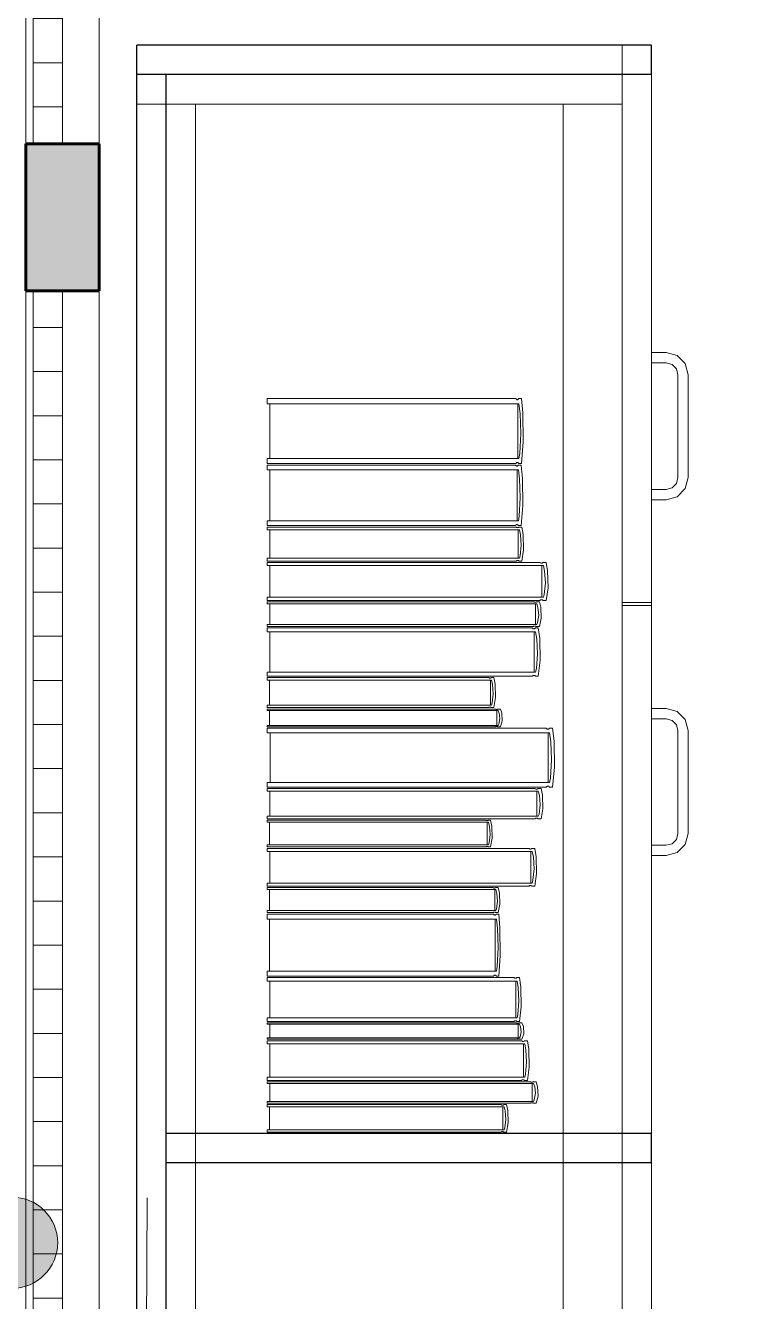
# Model space of a CAD drawing. Header units: inches. Extents: x -19 to 5698, y -728 to 92.
# Drawn here: x 212.12 to 212.614, y 8.938 to 9.805 of the extents above; entities that cross this region are included whole.
import ezdxf

# ---------------------------------------------------------------- set-up
doc = ezdxf.new("R2010")
doc.units = ezdxf.units.IN
doc.header["$MEASUREMENT"] = 0
doc.set_wipeout_variables(frame=1)
for name, pattern in [('HIDDEN', [0.375, 0.25, -0.125]), ('RAYITAS', [0.375, 0.25, -0.125]), ('Wipeout_Contour', [1, 0, -1])]:
    doc.linetypes.add(name, pattern=pattern)
doc.layers.get('0').update_dxf_attribs({"color": 61})
for name, color, linetype, lineweight in [('00 conduct tomacorr', 120, 'HIDDEN', 30), ('T-TECHO-E', 150, 'Continuous', 20), ('TOMACORRIENTE', 22, 'RAYITAS', 9)]:
    doc.layers.add(name, color=color, linetype=linetype, lineweight=lineweight)
for name, color, linetype in [('02 _ ARQ _ ZON _ Espacio.3D', 7, 'Continuous'), ('Acabado - Muros', 7, 'Continuous'), ('Interior - Mobiliario', 7, 'Continuous'), ('Notas - Etiquetas', 7, 'Continuous')]:
    doc.layers.add(name, color=color, linetype=linetype)
doc.dimstyles.new('Estilo_Generado__8', dxfattribs={"dimtxt": 0.18, "dimasz": 0.0912, "dimexe": 0.18, "dimexo": 0.0625, "dimgap": 0, "dimtad": 0, "dimtih": 1, "dimtoh": 1, "dimdec": 4, "dimzin": 0, "dimdsep": 46, "dimcen": 0.09, "dimadec": 0, "dimazin": 0, "dimtfac": 1, "dimtdec": 4, "dimtmove": 0, "dimatfit": 3, "dimldrblk": 'ARROWHEAD_5', "dimfxl": 1, "dimtolj": 1, "dimtzin": 0, "dimarcsym": 0})
pattern_1 = [(0, (185.000038, 1e-08), (0, 0.03), [])]

# ---------------------------------------------------------------- blocks, each defined once
blk = doc.blocks.new('ARROWHEAD_5')
at = {"linetype": 'Continuous', "lineweight": 0}
blk.add_hatch(color=0, dxfattribs=at).paths.add_polyline_path([(-1, 0.2679), (0, 0), (-1, -0.2679)])
at = {"color": 0, "linetype": 'Continuous', "lineweight": 0}
blk.add_line((0, 0), (-1, 0), dxfattribs=at)
blk = doc.blocks.new('a')
at = {"layer": 'TOMACORRIENTE', "ltscale": 0.05}
h = blk.add_hatch(color=4, dxfattribs=at)
edge = h.paths.add_edge_path()
edge.add_arc((0, 0.0752), 0.02106, 0, 360)
at = {"layer": 'TOMACORRIENTE', "color": 4}
for p, q in [((-0.14553, 0.09625), (-0.0515, 0.09625)), ((-0.09851, 0.09625), (-0.09851, -0.09657)), ((0, 0.09625), (0, -0.09625)), ((0.06232, -0.09625), (0.06232, 0.09625))]:
    blk.add_line(p, q, dxfattribs=at)
blk.add_circle((0, 0.0752), 0.02106, dxfattribs=at)
blk = doc.blocks.new('CABLE 3FACE')
at = {"layer": 'T-TECHO-E', "rotation": 59.94170052614085}
blk.add_blockref('a', (0, 0), dxfattribs=at)

msp = doc.modelspace()

# ---------------------------------------------------------------- linework, layer by layer
at = {"layer": '02 _ ARQ _ ZON _ Espacio.3D', "color": 254, "linetype": 'Continuous', "lineweight": 0, "flags": 128}
msp.add_lwpolyline([(212.17002, 7.7005), (212.22523, 7.7005), (212.22496, 6.2005), (216.84951, 6.19969), (216.84951, 7.6997), (217.07951, 7.69965), (217.07957, 7.69965), (217.07951, 7.35001), (219.22951, 7.35), (219.22952, 17.15), (215.57002, 17.15), (215.57002, 16.9), (215.57002, 16.5), (215.07002, 16.5), (215.07002, 16.9), (215.07002, 17.34961), (212.17002, 17.34961)], close=True, dxfattribs=at)
at = {"layer": 'Interior - Mobiliario', "color": 175, "linetype": 'Continuous', "lineweight": 13}
for p, q in [((212.21561, 9.77192), (212.52561, 9.77192)), ((212.21561, 8.31192), (212.21561, 9.77192)), ((212.52561, 9.77192), (212.52561, 8.31192)), ((212.23561, 9.75192), (212.48561, 9.75192)), ((212.48561, 9.75192), (212.52561, 9.75192)), ((212.55561, 9.58292), (212.54561, 9.58292)), ((212.54561, 9.58292), (212.54561, 9.57592)), ((212.56311, 9.58091), (212.55561, 9.58292)), ((212.5686, 9.57542), (212.56311, 9.58091)), ((212.54561, 9.57592), (212.55561, 9.57592)), ((212.55561, 9.57592), (212.55961, 9.57485)), ((212.55961, 9.57485), (212.56254, 9.57192)), ((212.56254, 9.57192), (212.56361, 9.56792)), ((212.57061, 9.56792), (212.5686, 9.57542)), ((212.56361, 9.56792), (212.56361, 9.49792)), ((212.57061, 9.49792), (212.57061, 9.56792)), ((212.28427, 9.54811), (212.28427, 9.55164)), ((212.28427, 9.55164), (212.45344, 9.55164)), ((212.4555, 9.54811), (212.28427, 9.54811)), ((212.286, 9.51099), (212.286, 9.54811)), ((212.45344, 9.55164), (212.45358, 9.55141)), ((212.45358, 9.55141), (212.4538, 9.55115)), ((212.4538, 9.55115), (212.45404, 9.55099)), ((212.45404, 9.55099), (212.45429, 9.55091)), ((212.45429, 9.55091), (212.45455, 9.55092)), ((212.45455, 9.55092), (212.4548, 9.55102)), ((212.45464, 9.54811), (212.45464, 9.51099)), ((212.4548, 9.55102), (212.45504, 9.5512)), ((212.45504, 9.5512), (212.45526, 9.55147)), ((212.45526, 9.55147), (212.45535, 9.55164)), ((212.45535, 9.55164), (212.45723, 9.55164)), ((212.4563, 9.54149), (212.4555, 9.54811)), ((212.45723, 9.55164), (212.45818, 9.54195)), ((212.45674, 9.52789), (212.4563, 9.54149)), ((212.45818, 9.54195), (212.45839, 9.52219)), ((212.45602, 9.51435), (212.45674, 9.52789)), ((212.45839, 9.52219), (212.45723, 9.50746)), ((212.28427, 9.50746), (212.28427, 9.51099)), ((212.28427, 9.51099), (212.4555, 9.51099)), ((212.4555, 9.51099), (212.45602, 9.51435)), ((212.45344, 9.50746), (212.28427, 9.50746)), ((212.28427, 9.50317), (212.28427, 9.50646)), ((212.28427, 9.50646), (212.4531, 9.50646)), ((212.45516, 9.50317), (212.28427, 9.50317)), ((212.28599, 9.46859), (212.28599, 9.50317)), ((212.4531, 9.50646), (212.45324, 9.50624)), ((212.45324, 9.50624), (212.45346, 9.506)), ((212.45353, 9.50763), (212.45344, 9.50746)), ((212.45346, 9.506), (212.4537, 9.50585)), ((212.45375, 9.5079), (212.45353, 9.50763)), ((212.4537, 9.50585), (212.45395, 9.50577)), ((212.45399, 9.50809), (212.45375, 9.5079)), ((212.45395, 9.50577), (212.45421, 9.50578)), ((212.45424, 9.50819), (212.45399, 9.50809)), ((212.45421, 9.50578), (212.45446, 9.50588)), ((212.45449, 9.5082), (212.45424, 9.50819)), ((212.4543, 9.50317), (212.4543, 9.46859)), ((212.45446, 9.50588), (212.4547, 9.50605)), ((212.45475, 9.50812), (212.45449, 9.5082)), ((212.4547, 9.50605), (212.45491, 9.5063)), ((212.45499, 9.50795), (212.45475, 9.50812)), ((212.45491, 9.5063), (212.45501, 9.50646)), ((212.45521, 9.5077), (212.45499, 9.50795)), ((212.45501, 9.50646), (212.45689, 9.50646)), ((212.45595, 9.497), (212.45516, 9.50317)), ((212.45535, 9.50746), (212.45521, 9.5077)), ((212.45723, 9.50746), (212.45535, 9.50746)), ((212.45689, 9.50646), (212.45783, 9.49743)), ((212.45639, 9.48433), (212.45595, 9.497)), ((212.45783, 9.49743), (212.45804, 9.47903)), ((212.56254, 9.49392), (212.55961, 9.49099)), ((212.56361, 9.49792), (212.56254, 9.49392)), ((212.5686, 9.49042), (212.57061, 9.49792)), ((212.45567, 9.47172), (212.45639, 9.48433)), ((212.55561, 9.48992), (212.54561, 9.48992)), ((212.54561, 9.48992), (212.54561, 9.48292)), ((212.55961, 9.49099), (212.55561, 9.48992)), ((212.55561, 9.48292), (212.56311, 9.48493)), ((212.56311, 9.48493), (212.5686, 9.49042)), ((212.45804, 9.47903), (212.45689, 9.4653)), ((212.54561, 9.48292), (212.55561, 9.48292)), ((212.28427, 9.4653), (212.28427, 9.46859)), ((212.28427, 9.46859), (212.45516, 9.46859)), ((212.45341, 9.46571), (212.45319, 9.46546)), ((212.45365, 9.46589), (212.45341, 9.46571)), ((212.4539, 9.46598), (212.45365, 9.46589)), ((212.45415, 9.46599), (212.4539, 9.46598)), ((212.4544, 9.46591), (212.45415, 9.46599)), ((212.45464, 9.46576), (212.4544, 9.46591)), ((212.45487, 9.46552), (212.45464, 9.46576)), ((212.45516, 9.46859), (212.45567, 9.47172)), ((212.4531, 9.4653), (212.28427, 9.4653)), ((212.28427, 9.46245), (212.28427, 9.4643)), ((212.28427, 9.4643), (212.45367, 9.4643)), ((212.45574, 9.46245), (212.28427, 9.46245)), ((212.286, 9.44306), (212.286, 9.46245)), ((212.45319, 9.46546), (212.4531, 9.4653)), ((212.45367, 9.4643), (212.45381, 9.46418)), ((212.45381, 9.46418), (212.45404, 9.46405)), ((212.45404, 9.46405), (212.45428, 9.46396)), ((212.45428, 9.46396), (212.45453, 9.46392)), ((212.45453, 9.46392), (212.45479, 9.46392)), ((212.45479, 9.46392), (212.45504, 9.46397)), ((212.45501, 9.4653), (212.45487, 9.46552)), ((212.45488, 9.46245), (212.45488, 9.44306)), ((212.45689, 9.4653), (212.45501, 9.4653)), ((212.45504, 9.46397), (212.45528, 9.46407)), ((212.45528, 9.46407), (212.45549, 9.46421)), ((212.45549, 9.46421), (212.45559, 9.4643)), ((212.45559, 9.4643), (212.45747, 9.4643)), ((212.45654, 9.459), (212.45574, 9.46245)), ((212.45698, 9.45189), (212.45654, 9.459)), ((212.45747, 9.4643), (212.45842, 9.45924)), ((212.45842, 9.45924), (212.45864, 9.44891)), ((212.45626, 9.44481), (212.45698, 9.45189)), ((212.45864, 9.44891), (212.45747, 9.44121)), ((212.28427, 9.44121), (212.28427, 9.44306)), ((212.28427, 9.44306), (212.45574, 9.44306)), ((212.45367, 9.44121), (212.28427, 9.44121)), ((212.28427, 9.43815), (212.28427, 9.44021)), ((212.28427, 9.44021), (212.4698, 9.44021)), ((212.45377, 9.4413), (212.45367, 9.44121)), ((212.45399, 9.44144), (212.45377, 9.4413)), ((212.45423, 9.44154), (212.45399, 9.44144)), ((212.45448, 9.44159), (212.45423, 9.44154)), ((212.45473, 9.4416), (212.45448, 9.44159)), ((212.45498, 9.44155), (212.45473, 9.4416)), ((212.45522, 9.44146), (212.45498, 9.44155)), ((212.45545, 9.44133), (212.45522, 9.44146)), ((212.45559, 9.44121), (212.45545, 9.44133)), ((212.45747, 9.44121), (212.45559, 9.44121)), ((212.45574, 9.44306), (212.45626, 9.44481)), ((212.4698, 9.44021), (212.46996, 9.44007)), ((212.46996, 9.44007), (212.4702, 9.43992)), ((212.4702, 9.43992), (212.47047, 9.43983)), ((212.47047, 9.43983), (212.47074, 9.43978)), ((212.47074, 9.43978), (212.47102, 9.43978)), ((212.47102, 9.43978), (212.4713, 9.43984)), ((212.4713, 9.43984), (212.47156, 9.43995)), ((212.47156, 9.43995), (212.4718, 9.44011)), ((212.4718, 9.44011), (212.4719, 9.44021)), ((212.4719, 9.44021), (212.47397, 9.44021)), ((212.47397, 9.44021), (212.475, 9.43456)), ((212.47207, 9.43815), (212.28427, 9.43815)), ((212.28616, 9.41653), (212.28616, 9.43815)), ((212.47112, 9.43815), (212.47112, 9.41653)), ((212.47294, 9.43429), (212.47207, 9.43815)), ((212.47342, 9.42637), (212.47294, 9.43429)), ((212.475, 9.43456), (212.47524, 9.42305)), ((212.47263, 9.41848), (212.47342, 9.42637)), ((212.47524, 9.42305), (212.47397, 9.41447)), ((212.28427, 9.41447), (212.28427, 9.41653)), ((212.28427, 9.41653), (212.47207, 9.41653)), ((212.4698, 9.41447), (212.28427, 9.41447)), ((212.46991, 9.41457), (212.4698, 9.41447)), ((212.47015, 9.41472), (212.46991, 9.41457)), ((212.47041, 9.41483), (212.47015, 9.41472)), ((212.47068, 9.41489), (212.47041, 9.41483)), ((212.47096, 9.4149), (212.47068, 9.41489)), ((212.47124, 9.41485), (212.47096, 9.4149)), ((212.4715, 9.41475), (212.47124, 9.41485)), ((212.47175, 9.41461), (212.4715, 9.41475)), ((212.4719, 9.41447), (212.47175, 9.41461)), ((212.47397, 9.41447), (212.4719, 9.41447)), ((212.47207, 9.41653), (212.47263, 9.41848)), ((212.28427, 9.41213), (212.28427, 9.41347)), ((212.28427, 9.41347), (212.46536, 9.41347)), ((212.46757, 9.41213), (212.28427, 9.41213)), ((212.28612, 9.39804), (212.28612, 9.41213)), ((212.46536, 9.41347), (212.46551, 9.41338)), ((212.46551, 9.41338), (212.46575, 9.41328)), ((212.46575, 9.41328), (212.46601, 9.41322)), ((212.46601, 9.41322), (212.46628, 9.41319)), ((212.46628, 9.41319), (212.46655, 9.41319)), ((212.46655, 9.41319), (212.46682, 9.41323)), ((212.46665, 9.41213), (212.46665, 9.39804)), ((212.46682, 9.41323), (212.46707, 9.4133)), ((212.46707, 9.4133), (212.46731, 9.4134)), ((212.46731, 9.4134), (212.46741, 9.41347)), ((212.46741, 9.41347), (212.46942, 9.41347)), ((212.46842, 9.40962), (212.46757, 9.41213)), ((212.46889, 9.40446), (212.46842, 9.40962)), ((212.46942, 9.41347), (212.47044, 9.40979)), ((212.47044, 9.40979), (212.47067, 9.40229)), ((212.54561, 9.41292), (212.52561, 9.41292)), ((212.54561, 9.41092), (212.52561, 9.41092)), ((212.28427, 9.3967), (212.28427, 9.39804)), ((212.28427, 9.39804), (212.46757, 9.39804)), ((212.46536, 9.3967), (212.28427, 9.3967)), ((212.46546, 9.39677), (212.46536, 9.3967)), ((212.4657, 9.39687), (212.46546, 9.39677)), ((212.46595, 9.39694), (212.4657, 9.39687)), ((212.46622, 9.39698), (212.46595, 9.39694)), ((212.46649, 9.39698), (212.46622, 9.39698)), ((212.46676, 9.39695), (212.46649, 9.39698)), ((212.46702, 9.39689), (212.46676, 9.39695)), ((212.46726, 9.39679), (212.46702, 9.39689)), ((212.46741, 9.3967), (212.46726, 9.39679)), ((212.46942, 9.3967), (212.46741, 9.3967)), ((212.46757, 9.39804), (212.46812, 9.39932)), ((212.46812, 9.39932), (212.46889, 9.40446)), ((212.47067, 9.40229), (212.46942, 9.3967)), ((212.28427, 9.39308), (212.28427, 9.3957)), ((212.28427, 9.3957), (212.46456, 9.3957)), ((212.46676, 9.39308), (212.28427, 9.39308)), ((212.28611, 9.36553), (212.28611, 9.39308)), ((212.46456, 9.3957), (212.46471, 9.39553)), ((212.46471, 9.39553), (212.46495, 9.39534)), ((212.46495, 9.39534), (212.46521, 9.39521)), ((212.46521, 9.39521), (212.46548, 9.39515)), ((212.46548, 9.39515), (212.46575, 9.39516)), ((212.46575, 9.39516), (212.46602, 9.39524)), ((212.46584, 9.39308), (212.46584, 9.36553)), ((212.46602, 9.39524), (212.46627, 9.39538)), ((212.46627, 9.39538), (212.4665, 9.39558)), ((212.4665, 9.39558), (212.4666, 9.3957)), ((212.4666, 9.3957), (212.46861, 9.3957)), ((212.46761, 9.38817), (212.46676, 9.39308)), ((212.46808, 9.37807), (212.46761, 9.38817)), ((212.46861, 9.3957), (212.46962, 9.38851)), ((212.46962, 9.38851), (212.46985, 9.37384)), ((212.46731, 9.36802), (212.46808, 9.37807)), ((212.46985, 9.37384), (212.46861, 9.3629)), ((212.28427, 9.3629), (212.28427, 9.36553)), ((212.28427, 9.36553), (212.46676, 9.36553)), ((212.46456, 9.3629), (212.28427, 9.3629)), ((212.28427, 9.36027), (212.28427, 9.3619)), ((212.28427, 9.3619), (212.435, 9.3619)), ((212.435, 9.3619), (212.43513, 9.36179)), ((212.43513, 9.36179), (212.43532, 9.36168)), ((212.43532, 9.36168), (212.43554, 9.3616)), ((212.43554, 9.3616), (212.43576, 9.36156)), ((212.43576, 9.36156), (212.43599, 9.36157)), ((212.43599, 9.36157), (212.43621, 9.36161)), ((212.43621, 9.36161), (212.43643, 9.3617)), ((212.43643, 9.3617), (212.43662, 9.36182)), ((212.43662, 9.36182), (212.43671, 9.3619)), ((212.43671, 9.3619), (212.43838, 9.3619)), ((212.43838, 9.3619), (212.43922, 9.35743)), ((212.46467, 9.36303), (212.46456, 9.3629)), ((212.4649, 9.36323), (212.46467, 9.36303)), ((212.46515, 9.36337), (212.4649, 9.36323)), ((212.46542, 9.36344), (212.46515, 9.36337)), ((212.46569, 9.36345), (212.46542, 9.36344)), ((212.46596, 9.36339), (212.46569, 9.36345)), ((212.46621, 9.36327), (212.46596, 9.36339)), ((212.46645, 9.36308), (212.46621, 9.36327)), ((212.4666, 9.3629), (212.46645, 9.36308)), ((212.46861, 9.3629), (212.4666, 9.3629)), ((212.46676, 9.36553), (212.46731, 9.36802)), ((212.43684, 9.36027), (212.28427, 9.36027)), ((212.28581, 9.34316), (212.28581, 9.36027)), ((212.43607, 9.36027), (212.43607, 9.34316)), ((212.43755, 9.35722), (212.43684, 9.36027)), ((212.43794, 9.35095), (212.43755, 9.35722)), ((212.43922, 9.35743), (212.43942, 9.34832)), ((212.43684, 9.34316), (212.4373, 9.3447)), ((212.4373, 9.3447), (212.43794, 9.35095)), ((212.43942, 9.34832), (212.43838, 9.34153)), ((212.28427, 9.34153), (212.28427, 9.34316)), ((212.28427, 9.34316), (212.43684, 9.34316)), ((212.435, 9.34153), (212.28427, 9.34153)), ((212.28427, 9.33956), (212.28427, 9.34053)), ((212.28427, 9.34053), (212.43941, 9.34053)), ((212.44131, 9.33956), (212.28427, 9.33956)), ((212.28585, 9.32945), (212.28585, 9.33956)), ((212.43508, 9.3416), (212.435, 9.34153)), ((212.43528, 9.34173), (212.43508, 9.3416)), ((212.43549, 9.34181), (212.43528, 9.34173)), ((212.43571, 9.34186), (212.43549, 9.34181)), ((212.43594, 9.34187), (212.43571, 9.34186)), ((212.43617, 9.34183), (212.43594, 9.34187)), ((212.43638, 9.34175), (212.43617, 9.34183)), ((212.43658, 9.34163), (212.43638, 9.34175)), ((212.43671, 9.34153), (212.43658, 9.34163)), ((212.43838, 9.34153), (212.43671, 9.34153)), ((212.43941, 9.34053), (212.43954, 9.34046)), ((212.43954, 9.34046), (212.43975, 9.34039)), ((212.43975, 9.34039), (212.43997, 9.34035)), ((212.43997, 9.34035), (212.4402, 9.34032)), ((212.4402, 9.34032), (212.44043, 9.34033)), ((212.44043, 9.34033), (212.44066, 9.34035)), ((212.44051, 9.33956), (212.44051, 9.32945)), ((212.44066, 9.34035), (212.44088, 9.34041)), ((212.44088, 9.34041), (212.44108, 9.34048)), ((212.44108, 9.34048), (212.44117, 9.34053)), ((212.44117, 9.34053), (212.44289, 9.34053)), ((212.44204, 9.33776), (212.44131, 9.33956)), ((212.44244, 9.33405), (212.44204, 9.33776)), ((212.44289, 9.34053), (212.44376, 9.33788)), ((212.44376, 9.33788), (212.44396, 9.3325)), ((212.54561, 9.34092), (212.55561, 9.34092)), ((212.54561, 9.33392), (212.54561, 9.34092)), ((212.55561, 9.34092), (212.56311, 9.33891)), ((212.56311, 9.33891), (212.5686, 9.33342)), ((212.28427, 9.32849), (212.28427, 9.32945)), ((212.28427, 9.32945), (212.44131, 9.32945)), ((212.43941, 9.32849), (212.28427, 9.32849)), ((212.28427, 9.32428), (212.28427, 9.32749)), ((212.28427, 9.32749), (212.47402, 9.32749)), ((212.4395, 9.32853), (212.43941, 9.32849)), ((212.4397, 9.32861), (212.4395, 9.32853)), ((212.43992, 9.32866), (212.4397, 9.32861)), ((212.44015, 9.32868), (212.43992, 9.32866)), ((212.44038, 9.32869), (212.44015, 9.32868)), ((212.44061, 9.32867), (212.44038, 9.32869)), ((212.44083, 9.32862), (212.44061, 9.32867)), ((212.44104, 9.32855), (212.44083, 9.32862)), ((212.44117, 9.32849), (212.44104, 9.32855)), ((212.44289, 9.32849), (212.44117, 9.32849)), ((212.44131, 9.32945), (212.44178, 9.33036)), ((212.44178, 9.33036), (212.44244, 9.33405)), ((212.44396, 9.3325), (212.44289, 9.32849)), ((212.47402, 9.32749), (212.47418, 9.32727)), ((212.47418, 9.32727), (212.47443, 9.32704)), ((212.47443, 9.32704), (212.4747, 9.32689)), ((212.4747, 9.32689), (212.47498, 9.32682)), ((212.47527, 9.32683), (212.47555, 9.32692)), ((212.47555, 9.32692), (212.47582, 9.32709)), ((212.47582, 9.32709), (212.47606, 9.32733)), ((212.47606, 9.32733), (212.47617, 9.32749)), ((212.47617, 9.32749), (212.47828, 9.32749)), ((212.47828, 9.32749), (212.47934, 9.3187)), ((212.55561, 9.33392), (212.54561, 9.33392)), ((212.55961, 9.33285), (212.55561, 9.33392)), ((212.56254, 9.32992), (212.55961, 9.33285)), ((212.56361, 9.32592), (212.56254, 9.32992)), ((212.5686, 9.33342), (212.57061, 9.32592)), ((212.47634, 9.32428), (212.28427, 9.32428)), ((212.28621, 9.29064), (212.28621, 9.32428)), ((212.47498, 9.32682), (212.47527, 9.32683)), ((212.47537, 9.32428), (212.47537, 9.29064)), ((212.47723, 9.31828), (212.47634, 9.32428)), ((212.47772, 9.30596), (212.47723, 9.31828)), ((212.47934, 9.3187), (212.47958, 9.30079)), ((212.56361, 9.25592), (212.56361, 9.32592)), ((212.57061, 9.32592), (212.57061, 9.25592)), ((212.47691, 9.29367), (212.47772, 9.30596)), ((212.47634, 9.29064), (212.47691, 9.29367)), ((212.47958, 9.30079), (212.47828, 9.28743)), ((212.28427, 9.28743), (212.28427, 9.29064)), ((212.28427, 9.29064), (212.47634, 9.29064)), ((212.47402, 9.28743), (212.28427, 9.28743)), ((212.28427, 9.2848), (212.28427, 9.28643)), ((212.28427, 9.28643), (212.46642, 9.28643)), ((212.46865, 9.2848), (212.28427, 9.2848)), ((212.28613, 9.26762), (212.28613, 9.2848)), ((212.46642, 9.28643), (212.46657, 9.28632)), ((212.46657, 9.28632), (212.46681, 9.28621)), ((212.46681, 9.28621), (212.46707, 9.28613)), ((212.46707, 9.28613), (212.46734, 9.28609)), ((212.46734, 9.28609), (212.46762, 9.2861)), ((212.46762, 9.2861), (212.46789, 9.28614)), ((212.46771, 9.2848), (212.46771, 9.26762)), ((212.46789, 9.28614), (212.46814, 9.28623)), ((212.46814, 9.28623), (212.46838, 9.28635)), ((212.46838, 9.28635), (212.46848, 9.28643)), ((212.46848, 9.28643), (212.47051, 9.28643)), ((212.4695, 9.28173), (212.46865, 9.2848)), ((212.47051, 9.28643), (212.47153, 9.28195)), ((212.47413, 9.28759), (212.47402, 9.28743)), ((212.47437, 9.28783), (212.47413, 9.28759)), ((212.47464, 9.288), (212.47437, 9.28783)), ((212.47492, 9.28809), (212.47464, 9.288)), ((212.47521, 9.2881), (212.47492, 9.28809)), ((212.47549, 9.28803), (212.47521, 9.2881)), ((212.47576, 9.28788), (212.47549, 9.28803)), ((212.47601, 9.28765), (212.47576, 9.28788)), ((212.47617, 9.28743), (212.47601, 9.28765)), ((212.47828, 9.28743), (212.47617, 9.28743)), ((212.4692, 9.26917), (212.46997, 9.27544)), ((212.46997, 9.27544), (212.4695, 9.28173)), ((212.47153, 9.28195), (212.47176, 9.2728)), ((212.28427, 9.26598), (212.28427, 9.26762)), ((212.28427, 9.26762), (212.46865, 9.26762)), ((212.46676, 9.26619), (212.46652, 9.26606)), ((212.46701, 9.26627), (212.46676, 9.26619)), ((212.46728, 9.26632), (212.46701, 9.26627)), ((212.46756, 9.26633), (212.46728, 9.26632)), ((212.46783, 9.26629), (212.46756, 9.26633)), ((212.46809, 9.26621), (212.46783, 9.26629)), ((212.46833, 9.26609), (212.46809, 9.26621)), ((212.46865, 9.26762), (212.4692, 9.26917)), ((212.47176, 9.2728), (212.47051, 9.26598)), ((212.46642, 9.26598), (212.28427, 9.26598)), ((212.28427, 9.26353), (212.28427, 9.26498)), ((212.28427, 9.26498), (212.43289, 9.26498)), ((212.4347, 9.26353), (212.28427, 9.26353)), ((212.28579, 9.24825), (212.28579, 9.26353)), ((212.43289, 9.26498), (212.43301, 9.26489)), ((212.43301, 9.26489), (212.43321, 9.26478)), ((212.43321, 9.26478), (212.43342, 9.26471)), ((212.43342, 9.26471), (212.43364, 9.26468)), ((212.43364, 9.26468), (212.43386, 9.26468)), ((212.43386, 9.26468), (212.43408, 9.26473)), ((212.43394, 9.26353), (212.43394, 9.24825)), ((212.43408, 9.26473), (212.43429, 9.2648)), ((212.43429, 9.2648), (212.43448, 9.26491)), ((212.43448, 9.26491), (212.43457, 9.26498)), ((212.43457, 9.26498), (212.43622, 9.26498)), ((212.4354, 9.2608), (212.4347, 9.26353)), ((212.43579, 9.2552), (212.4354, 9.2608)), ((212.43622, 9.26498), (212.43705, 9.26099)), ((212.43705, 9.26099), (212.43724, 9.25286)), ((212.46652, 9.26606), (212.46642, 9.26598)), ((212.46848, 9.26598), (212.46833, 9.26609)), ((212.47051, 9.26598), (212.46848, 9.26598)), ((212.4347, 9.24825), (212.43515, 9.24963)), ((212.43515, 9.24963), (212.43579, 9.2552)), ((212.43724, 9.25286), (212.43622, 9.24679)), ((212.55561, 9.24792), (212.55961, 9.24899)), ((212.55961, 9.24899), (212.56254, 9.25192)), ((212.56254, 9.25192), (212.56361, 9.25592)), ((212.57061, 9.25592), (212.5686, 9.24842)), ((212.28427, 9.24679), (212.28427, 9.24825)), ((212.28427, 9.24825), (212.4347, 9.24825)), ((212.43289, 9.24679), (212.28427, 9.24679)), ((212.28427, 9.24374), (212.28427, 9.24579)), ((212.28427, 9.24579), (212.46226, 9.24579)), ((212.46443, 9.24374), (212.28427, 9.24374)), ((212.28609, 9.22219), (212.28609, 9.24374)), ((212.43297, 9.24686), (212.43289, 9.24679)), ((212.43316, 9.24697), (212.43297, 9.24686)), ((212.43337, 9.24705), (212.43316, 9.24697)), ((212.43359, 9.24709), (212.43337, 9.24705)), ((212.43381, 9.24709), (212.43359, 9.24709)), ((212.43403, 9.24706), (212.43381, 9.24709)), ((212.43425, 9.24699), (212.43403, 9.24706)), ((212.43444, 9.24689), (212.43425, 9.24699)), ((212.43457, 9.24679), (212.43444, 9.24689)), ((212.43622, 9.24679), (212.43457, 9.24679)), ((212.46226, 9.24579), (212.46241, 9.24565)), ((212.46241, 9.24565), (212.46264, 9.24551)), ((212.46264, 9.24551), (212.4629, 9.24541)), ((212.4629, 9.24541), (212.46316, 9.24536)), ((212.46316, 9.24536), (212.46343, 9.24537)), ((212.46343, 9.24537), (212.46369, 9.24543)), ((212.46352, 9.24374), (212.46352, 9.22219)), ((212.46369, 9.24543), (212.46395, 9.24553)), ((212.46395, 9.24553), (212.46418, 9.24569)), ((212.46418, 9.24569), (212.46428, 9.24579)), ((212.46428, 9.24579), (212.46625, 9.24579)), ((212.46527, 9.2399), (212.46443, 9.24374)), ((212.46625, 9.24579), (212.46725, 9.24016)), ((212.46725, 9.24016), (212.46748, 9.22869)), ((212.54561, 9.24792), (212.55561, 9.24792)), ((212.54561, 9.24092), (212.54561, 9.24792)), ((212.55561, 9.24092), (212.54561, 9.24092)), ((212.56311, 9.24293), (212.55561, 9.24092)), ((212.5686, 9.24842), (212.56311, 9.24293)), ((212.46497, 9.22413), (212.46573, 9.232)), ((212.46573, 9.232), (212.46527, 9.2399)), ((212.46443, 9.22219), (212.46497, 9.22413)), ((212.46748, 9.22869), (212.46625, 9.22014)), ((212.28427, 9.22014), (212.28427, 9.22219)), ((212.28427, 9.22219), (212.46443, 9.22219)), ((212.46226, 9.22014), (212.28427, 9.22014)), ((212.28427, 9.21778), (212.28427, 9.21914)), ((212.28427, 9.21914), (212.43787, 9.21914)), ((212.43975, 9.21778), (212.28427, 9.21778)), ((212.28584, 9.20351), (212.28584, 9.21778)), ((212.43787, 9.21914), (212.438, 9.21905)), ((212.438, 9.21905), (212.43821, 9.21895)), ((212.43821, 9.21895), (212.43842, 9.21888)), ((212.43842, 9.21888), (212.43865, 9.21885)), ((212.43865, 9.21885), (212.43888, 9.21886)), ((212.43888, 9.21886), (212.43911, 9.2189)), ((212.43896, 9.21778), (212.43896, 9.20351)), ((212.43911, 9.2189), (212.43933, 9.21897)), ((212.43933, 9.21897), (212.43953, 9.21907)), ((212.43953, 9.21907), (212.43961, 9.21914)), ((212.43961, 9.21914), (212.44132, 9.21914)), ((212.44047, 9.21523), (212.43975, 9.21778)), ((212.44087, 9.21001), (212.44047, 9.21523)), ((212.44132, 9.21914), (212.44218, 9.21541)), ((212.44218, 9.21541), (212.44237, 9.20782)), ((212.46236, 9.22024), (212.46226, 9.22014)), ((212.46259, 9.22039), (212.46236, 9.22024)), ((212.46284, 9.2205), (212.46259, 9.22039)), ((212.4631, 9.22056), (212.46284, 9.2205)), ((212.46337, 9.22057), (212.4631, 9.22056)), ((212.46364, 9.22052), (212.46337, 9.22057)), ((212.46389, 9.22042), (212.46364, 9.22052)), ((212.46413, 9.22027), (212.46389, 9.22042)), ((212.46428, 9.22014), (212.46413, 9.22027)), ((212.46625, 9.22014), (212.46428, 9.22014)), ((212.44022, 9.2048), (212.44087, 9.21001)), ((212.44237, 9.20782), (212.44132, 9.20215)), ((212.28427, 9.20215), (212.28427, 9.20351)), ((212.28427, 9.20351), (212.43975, 9.20351)), ((212.43787, 9.20215), (212.28427, 9.20215)), ((212.28427, 9.19778), (212.28427, 9.20115)), ((212.28427, 9.20115), (212.43825, 9.20115)), ((212.44013, 9.19778), (212.28427, 9.19778)), ((212.28584, 9.16234), (212.28584, 9.19778)), ((212.43796, 9.20222), (212.43787, 9.20215)), ((212.43816, 9.20232), (212.43796, 9.20222)), ((212.43837, 9.2024), (212.43816, 9.20232)), ((212.43825, 9.20115), (212.43838, 9.20093)), ((212.4386, 9.20243), (212.43837, 9.2024)), ((212.43838, 9.20093), (212.43858, 9.20069)), ((212.43858, 9.20069), (212.4388, 9.20053)), ((212.43883, 9.20244), (212.4386, 9.20243)), ((212.4388, 9.20053), (212.43903, 9.20045)), ((212.43906, 9.20241), (212.43883, 9.20244)), ((212.43903, 9.20045), (212.43927, 9.20046)), ((212.43928, 9.20234), (212.43906, 9.20241)), ((212.43927, 9.20046), (212.43949, 9.20056)), ((212.43948, 9.20225), (212.43928, 9.20234)), ((212.43935, 9.19778), (212.43935, 9.16234)), ((212.43961, 9.20215), (212.43948, 9.20225)), ((212.43949, 9.20056), (212.43971, 9.20073)), ((212.44132, 9.20215), (212.43961, 9.20215)), ((212.43971, 9.20073), (212.43991, 9.20099)), ((212.43975, 9.20351), (212.44022, 9.2048)), ((212.43991, 9.20099), (212.44, 9.20115)), ((212.44, 9.20115), (212.44171, 9.20115)), ((212.44086, 9.19146), (212.44013, 9.19778)), ((212.44171, 9.20115), (212.44257, 9.1919)), ((212.44126, 9.17847), (212.44086, 9.19146)), ((212.44257, 9.1919), (212.44276, 9.17303)), ((212.4406, 9.16554), (212.44126, 9.17847)), ((212.44276, 9.17303), (212.44171, 9.15896)), ((212.28427, 9.15896), (212.28427, 9.16234)), ((212.28427, 9.16234), (212.44013, 9.16234)), ((212.44013, 9.16234), (212.4406, 9.16554)), ((212.43825, 9.15896), (212.28427, 9.15896)), ((212.28427, 9.15557), (212.28427, 9.15796)), ((212.28427, 9.15796), (212.4521, 9.15796)), ((212.45415, 9.15557), (212.28427, 9.15557)), ((212.28598, 9.13051), (212.28598, 9.15557)), ((212.43834, 9.15913), (212.43825, 9.15896)), ((212.43854, 9.15938), (212.43834, 9.15913)), ((212.43875, 9.15956), (212.43854, 9.15938)), ((212.43898, 9.15966), (212.43875, 9.15956)), ((212.43921, 9.15967), (212.43898, 9.15966)), ((212.43944, 9.15959), (212.43921, 9.15967)), ((212.43966, 9.15943), (212.43944, 9.15959)), ((212.43987, 9.15919), (212.43966, 9.15943)), ((212.44, 9.15896), (212.43987, 9.15919)), ((212.44171, 9.15896), (212.44, 9.15896)), ((212.4521, 9.15796), (212.45224, 9.1578)), ((212.45224, 9.1578), (212.45246, 9.15763)), ((212.45246, 9.15763), (212.4527, 9.15752)), ((212.4527, 9.15752), (212.45295, 9.15746)), ((212.45295, 9.15746), (212.4532, 9.15747)), ((212.4532, 9.15747), (212.45345, 9.15754)), ((212.45329, 9.15557), (212.45329, 9.13051)), ((212.45345, 9.15754), (212.45369, 9.15766)), ((212.45369, 9.15766), (212.4539, 9.15785)), ((212.4539, 9.15785), (212.454, 9.15796)), ((212.454, 9.15796), (212.45587, 9.15796)), ((212.45494, 9.15111), (212.45415, 9.15557)), ((212.45587, 9.15796), (212.4568, 9.15142)), ((212.45537, 9.14192), (212.45494, 9.15111)), ((212.4568, 9.15142), (212.45702, 9.13808)), ((212.45466, 9.13278), (212.45537, 9.14192)), ((212.45702, 9.13808), (212.45587, 9.12813)), ((212.28427, 9.12813), (212.28427, 9.13051)), ((212.28427, 9.13051), (212.45415, 9.13051)), ((212.4521, 9.12813), (212.28427, 9.12813)), ((212.4522, 9.12824), (212.4521, 9.12813)), ((212.45241, 9.12842), (212.4522, 9.12824)), ((212.45265, 9.12855), (212.45241, 9.12842)), ((212.4529, 9.12862), (212.45265, 9.12855)), ((212.45315, 9.12863), (212.4529, 9.12862)), ((212.4534, 9.12857), (212.45315, 9.12863)), ((212.45364, 9.12846), (212.4534, 9.12857)), ((212.45386, 9.12829), (212.45364, 9.12846)), ((212.454, 9.12813), (212.45386, 9.12829)), ((212.45587, 9.12813), (212.454, 9.12813)), ((212.45415, 9.13051), (212.45466, 9.13278)), ((212.28427, 9.12624), (212.28427, 9.12713)), ((212.28427, 9.12713), (212.45374, 9.12713)), ((212.45581, 9.12624), (212.28427, 9.12624)), ((212.286, 9.1169), (212.286, 9.12624)), ((212.45374, 9.12713), (212.45388, 9.12707)), ((212.45388, 9.12707), (212.4541, 9.127)), ((212.4541, 9.127), (212.45434, 9.12696)), ((212.45434, 9.12696), (212.4546, 9.12694)), ((212.4546, 9.12694), (212.45485, 9.12694)), ((212.45485, 9.12694), (212.4551, 9.12697)), ((212.45494, 9.12624), (212.45494, 9.1169)), ((212.4551, 9.12697), (212.45534, 9.12702)), ((212.45534, 9.12702), (212.45556, 9.12708)), ((212.45556, 9.12708), (212.45566, 9.12713)), ((212.45566, 9.12713), (212.45754, 9.12713)), ((212.4566, 9.12457), (212.45581, 9.12624)), ((212.45632, 9.11774), (212.45704, 9.12115)), ((212.45704, 9.12115), (212.4566, 9.12457)), ((212.45754, 9.12713), (212.45849, 9.12469)), ((212.4587, 9.11972), (212.45754, 9.11601)), ((212.45849, 9.12469), (212.4587, 9.11972)), ((212.28427, 9.11601), (212.28427, 9.1169)), ((212.28427, 9.1169), (212.45581, 9.1169)), ((212.45374, 9.11601), (212.28427, 9.11601)), ((212.28427, 9.11286), (212.28427, 9.11501)), ((212.28427, 9.11501), (212.4573, 9.11501)), ((212.45942, 9.11286), (212.28427, 9.11286)), ((212.28604, 9.11286), (212.45853, 9.11286)), ((212.28604, 9.09024), (212.28604, 9.11286)), ((212.45383, 9.11606), (212.45374, 9.11601)), ((212.45405, 9.11612), (212.45383, 9.11606)), ((212.45429, 9.11617), (212.45405, 9.11612)), ((212.45454, 9.1162), (212.45429, 9.11617)), ((212.4548, 9.1162), (212.45454, 9.1162)), ((212.45505, 9.11618), (212.4548, 9.1162)), ((212.45529, 9.11614), (212.45505, 9.11618)), ((212.45551, 9.11607), (212.45529, 9.11614)), ((212.45566, 9.11601), (212.45551, 9.11607)), ((212.45754, 9.11601), (212.45566, 9.11601)), ((212.45581, 9.1169), (212.45632, 9.11774)), ((212.4573, 9.11501), (212.45745, 9.11487)), ((212.45745, 9.11487), (212.45768, 9.11471)), ((212.45768, 9.11471), (212.45792, 9.11461)), ((212.45792, 9.11461), (212.45818, 9.11456)), ((212.45818, 9.11456), (212.45844, 9.11457)), ((212.45844, 9.11457), (212.4587, 9.11463)), ((212.45853, 9.11286), (212.45853, 9.09024)), ((212.4587, 9.11463), (212.45894, 9.11474)), ((212.45894, 9.11474), (212.45917, 9.11491)), ((212.45917, 9.11491), (212.45926, 9.11501)), ((212.45926, 9.11501), (212.46119, 9.11501)), ((212.46023, 9.10883), (212.45942, 9.11286)), ((212.46119, 9.11501), (212.46216, 9.10911)), ((212.46068, 9.10054), (212.46023, 9.10883)), ((212.46216, 9.10911), (212.46238, 9.09706)), ((212.45994, 9.09228), (212.46068, 9.10054)), ((212.46238, 9.09706), (212.46119, 9.08808)), ((212.28427, 9.08808), (212.28427, 9.09024)), ((212.28427, 9.09024), (212.45942, 9.09024)), ((212.4573, 9.08808), (212.28427, 9.08808)), ((212.28427, 9.08592), (212.28427, 9.08708)), ((212.28427, 9.08708), (212.46318, 9.08708)), ((212.46537, 9.08592), (212.28427, 9.08592)), ((212.45853, 9.09024), (212.28604, 9.09024)), ((212.2861, 9.07373), (212.2861, 9.08592)), ((212.4574, 9.08819), (212.4573, 9.08808)), ((212.45763, 9.08835), (212.4574, 9.08819)), ((212.45787, 9.08847), (212.45763, 9.08835)), ((212.45812, 9.08853), (212.45787, 9.08847)), ((212.45839, 9.08853), (212.45812, 9.08853)), ((212.45864, 9.08849), (212.45839, 9.08853)), ((212.45889, 9.08838), (212.45864, 9.08849)), ((212.45912, 9.08823), (212.45889, 9.08838)), ((212.45926, 9.08808), (212.45912, 9.08823)), ((212.46119, 9.08808), (212.45926, 9.08808)), ((212.45942, 9.09024), (212.45994, 9.09228)), ((212.46318, 9.08708), (212.46333, 9.08701)), ((212.46333, 9.08701), (212.46357, 9.08692)), ((212.46357, 9.08692), (212.46382, 9.08687)), ((212.46382, 9.08687), (212.46409, 9.08684)), ((212.46409, 9.08684), (212.46436, 9.08685)), ((212.46436, 9.08685), (212.46462, 9.08688)), ((212.46445, 9.08592), (212.46445, 9.07373)), ((212.46462, 9.08688), (212.46488, 9.08694)), ((212.46488, 9.08694), (212.46511, 9.08703)), ((212.46511, 9.08703), (212.46521, 9.08708)), ((212.46521, 9.08708), (212.4672, 9.08708)), ((212.46621, 9.08375), (212.46537, 9.08592)), ((212.4672, 9.08708), (212.4682, 9.0839)), ((212.46591, 9.07483), (212.46667, 9.07928)), ((212.46667, 9.07928), (212.46621, 9.08375)), ((212.46843, 9.07741), (212.4672, 9.07257)), ((212.4682, 9.0839), (212.46843, 9.07741)), ((212.28427, 9.07257), (212.28427, 9.07373)), ((212.28427, 9.07373), (212.46537, 9.07373)), ((212.46318, 9.07257), (212.28427, 9.07257)), ((212.28427, 9.07007), (212.28427, 9.07157)), ((212.28427, 9.07157), (212.44338, 9.07157)), ((212.44532, 9.07007), (212.28427, 9.07007)), ((212.44338, 9.07157), (212.44351, 9.07147)), ((212.44351, 9.07147), (212.44372, 9.07136)), ((212.44372, 9.07136), (212.44395, 9.07129)), ((212.44395, 9.07129), (212.44419, 9.07125)), ((212.44419, 9.07125), (212.44443, 9.07126)), ((212.44443, 9.07126), (212.44466, 9.0713)), ((212.44466, 9.0713), (212.44488, 9.07138)), ((212.44488, 9.07138), (212.44509, 9.07149)), ((212.44509, 9.07149), (212.44518, 9.07157)), ((212.44518, 9.07157), (212.44695, 9.07157)), ((212.44607, 9.06728), (212.44532, 9.07007)), ((212.44648, 9.06154), (212.44607, 9.06728)), ((212.44695, 9.07157), (212.44784, 9.06748)), ((212.44784, 9.06748), (212.44804, 9.05914)), ((212.46328, 9.07262), (212.46318, 9.07257)), ((212.46351, 9.07271), (212.46328, 9.07262)), ((212.46377, 9.07277), (212.46351, 9.07271)), ((212.46403, 9.0728), (212.46377, 9.07277)), ((212.4643, 9.07281), (212.46403, 9.0728)), ((212.46457, 9.07278), (212.4643, 9.07281)), ((212.46482, 9.07273), (212.46457, 9.07278)), ((212.46506, 9.07264), (212.46482, 9.07273)), ((212.46521, 9.07257), (212.46506, 9.07264)), ((212.4672, 9.07257), (212.46521, 9.07257)), ((212.46537, 9.07373), (212.46591, 9.07483))]:
    msp.add_line(p, q, dxfattribs=at)

# ---------------------------------------------------------------- next in the draw order: wipeouts: each hides what was drawn before it
at = {"color": 254, "linetype": 'Wipeout_Contour', "lineweight": 0, "ltscale": 9811.511898}
msp.add_wipeout([(212.12003, 11.85837), (212.12003, 9.72487), (212.17003, 9.72487), (212.17003, 11.87487), (212.15303, 11.87487), (212.15303, 11.85837)], dxfattribs=at).dxf.layer = 'Acabado - Muros'
at = {"color": 254, "linetype": 'Wipeout_Contour', "lineweight": 0, "ltscale": 6541.146303}
msp.add_wipeout([(212.12003, 7.8), (212.17003, 7.8), (212.17003, 9.62487), (212.12003, 9.62487)], dxfattribs=at).dxf.layer = 'Acabado - Muros'
at = {"color": 254, "linetype": 'Wipeout_Contour', "lineweight": 0, "ltscale": 6542.094765}
msp.add_wipeout([(212.54561, 9.05192), (212.21561, 9.05192), (212.21561, 9.03192), (212.54561, 9.03192)], dxfattribs=at).dxf.layer = 'Interior - Mobiliario'

# ---------------------------------------------------------------- next in the draw order: linework, layer by layer
at = {"layer": 'Acabado - Muros', "color": 7, "linetype": 'Continuous', "lineweight": 60}
for p, q in [((212.12003, 9.72487), (212.12003, 9.62487)), ((212.17003, 9.72487), (212.17003, 9.62487))]:
    msp.add_line(p, q, dxfattribs=at)
at = {"layer": 'Acabado - Muros', "color": 251, "linetype": 'Continuous', "lineweight": 13, "flags": 128}
for points in [[(212.17003, 9.72486), (212.17003, 11.87487), (212.17003, 14.02487)], [(212.12003, 9.72487), (212.12003, 11.85837)], [(212.12003, 7.8), (212.12003, 9.62487)], [(212.17003, 7.8), (212.17003, 9.62487)]]:
    msp.add_lwpolyline(points, dxfattribs=at)
at = {"layer": 'Interior - Mobiliario', "color": 175, "linetype": 'Continuous', "lineweight": 13}
for p, q in [((212.23561, 9.75192), (212.23561, 8.33192)), ((212.48561, 8.33192), (212.48561, 9.75192)), ((212.52561, 9.75192), (212.52561, 8.33192)), ((212.52561, 9.05192), (212.52561, 9.41092)), ((212.54561, 9.05192), (212.54561, 9.41092)), ((212.28589, 9.05441), (212.28589, 9.07007)), ((212.44451, 9.07007), (212.44451, 9.05441)), ((212.4458, 9.05582), (212.44648, 9.06154)), ((212.44804, 9.05914), (212.44695, 9.05292)), ((212.21561, 9.05192), (212.54561, 9.05192)), ((212.21561, 9.03192), (212.21561, 9.05192)), ((212.28427, 9.05292), (212.28427, 9.05441)), ((212.28427, 9.05441), (212.44532, 9.05441)), ((212.44338, 9.05292), (212.28427, 9.05292)), ((212.44347, 9.05299), (212.44338, 9.05292)), ((212.44367, 9.0531), (212.44347, 9.05299)), ((212.4439, 9.05318), (212.44367, 9.0531)), ((212.44413, 9.05323), (212.4439, 9.05318)), ((212.44437, 9.05323), (212.44413, 9.05323)), ((212.44461, 9.0532), (212.44437, 9.05323)), ((212.44484, 9.05312), (212.44461, 9.0532)), ((212.44505, 9.05302), (212.44484, 9.05312)), ((212.44518, 9.05292), (212.44505, 9.05302)), ((212.44695, 9.05292), (212.44518, 9.05292)), ((212.44532, 9.05441), (212.4458, 9.05582)), ((212.54561, 9.05192), (212.52561, 9.05192)), ((212.54561, 9.05192), (212.54561, 9.03192)), ((212.54561, 9.05192), (212.54561, 9.03192)), ((212.54561, 9.03192), (212.21561, 9.03192)), ((212.52561, 9.03192), (212.52561, 8.67292)), ((212.54561, 9.03192), (212.52561, 9.03192)), ((212.54561, 9.03192), (212.54561, 8.67292))]:
    msp.add_line(p, q, dxfattribs=at)
at = {"layer": 'Interior - Mobiliario', "color": 175, "linetype": 'Continuous', "lineweight": 30}
for p, q in [((212.21561, 9.03192), (212.21561, 9.05192)), ((212.54561, 9.05192), (212.21561, 9.05192)), ((212.54561, 9.03192), (212.54561, 9.05192)), ((212.54561, 9.03192), (212.21561, 9.03192))]:
    msp.add_line(p, q, dxfattribs=at)

# ---------------------------------------------------------------- next in the draw order: wipeouts: each hides what was drawn before it
at = {"color": 254, "linetype": 'Wipeout_Contour', "lineweight": 0, "ltscale": 6541.156269}
msp.add_wipeout([(212.12503, 11.85837), (212.12503, 9.72487), (212.14503, 9.72487), (212.14503, 11.85837)], dxfattribs=at).dxf.layer = 'Acabado - Muros'
at = {"color": 254, "linetype": 'Wipeout_Contour', "lineweight": 0, "ltscale": 6541.106305}
msp.add_wipeout([(212.12503, 9.62487), (212.12503, 7.8), (212.14503, 7.8), (212.14503, 9.62487)], dxfattribs=at).dxf.layer = 'Acabado - Muros'

# ---------------------------------------------------------------- next in the draw order: hatches: boundary and pattern name
at = {"layer": 'Acabado - Muros', "linetype": 'Continuous', "lineweight": 0}
h = msp.add_hatch(dxfattribs=at)
h.set_pattern_fill('CONTRACHAPADO_0002', color=254, style=0, pattern_type=2)
h.set_pattern_definition(pattern_1)
h.paths.add_polyline_path([(212.12503, 11.85837), (212.12503, 9.72487), (212.14503, 9.72487), (212.14503, 11.85837)])
msp.add_hatch(color=254, dxfattribs=at).paths.add_polyline_path([(212.17003, 9.72487), (212.12003, 9.72487), (212.12003, 9.62487), (212.17003, 9.62487)])
h = msp.add_hatch(dxfattribs=at)
h.set_pattern_fill('CONTRACHAPADO_0002', color=254, style=0, pattern_type=2)
h.set_pattern_definition(pattern_1)
h.paths.add_polyline_path([(212.12503, 9.62487), (212.12503, 7.8), (212.14503, 7.8), (212.14503, 9.62487)])

# ---------------------------------------------------------------- next in the draw order: linework, layer by layer
at = {"layer": 'Acabado - Muros', "color": 7, "linetype": 'Continuous', "lineweight": 60}
for p, q in [((212.17003, 9.72487), (212.12003, 9.72487)), ((212.17003, 9.62487), (212.12003, 9.62487))]:
    msp.add_line(p, q, dxfattribs=at)
at = {"layer": 'Acabado - Muros', "color": 7, "linetype": 'Continuous', "lineweight": 13, "flags": 128}
for points in [[(212.12503, 11.85837), (212.14503, 11.85837), (212.14503, 9.72487), (212.12503, 9.72487)], [(212.12503, 9.62487), (212.14503, 9.62487), (212.14503, 7.8), (212.12503, 7.8)]]:
    msp.add_lwpolyline(points, close=True, dxfattribs=at)

# ---------------------------------------------------------------- next in the draw order: wipeouts: each hides what was drawn before it
at = {"color": 254, "linetype": 'Wipeout_Contour', "lineweight": 0, "ltscale": 6541.395424}
msp.add_wipeout([(212.21561, 9.77192), (212.19561, 9.77192), (212.19561, 8.31192), (212.21561, 8.31192)], dxfattribs=at).dxf.layer = 'Interior - Mobiliario'

# ---------------------------------------------------------------- next in the draw order: linework, layer by layer
at = {"layer": 'Interior - Mobiliario', "color": 175, "linetype": 'Continuous', "lineweight": 30}
for p, q in [((212.19561, 8.31192), (212.19561, 9.77192)), ((212.21561, 9.77192), (212.19561, 9.77192)), ((212.21561, 8.31192), (212.21561, 9.77192))]:
    msp.add_line(p, q, dxfattribs=at)
at = {"layer": 'Interior - Mobiliario', "color": 175, "linetype": 'Continuous', "lineweight": 13}
for p, q in [((212.19561, 9.77192), (212.21561, 9.77192)), ((212.19561, 8.31192), (212.19561, 9.77192)), ((212.21561, 9.77192), (212.21561, 8.31192)), ((212.19561, 9.75192), (212.23561, 9.75192)), ((212.19561, 8.33192), (212.19561, 9.75192)), ((212.21561, 9.05192), (212.54561, 9.05192)), ((212.21561, 9.03192), (212.21561, 9.05192)), ((212.54561, 9.03192), (212.21561, 9.03192))]:
    msp.add_line(p, q, dxfattribs=at)

# ---------------------------------------------------------------- next in the draw order: block references
at = {"layer": '00 conduct tomacorr', "xscale": 1.47256122672843, "yscale": 1.47256122672843, "zscale": 1.47256122672843, "rotation": 299.7894777823319}
msp.add_blockref('CABLE 3FACE', (212.11025, 8.86692, 0.00018), dxfattribs=at)

# ---------------------------------------------------------------- next in the draw order: wipeouts: each hides what was drawn before it
at = {"color": 254, "linetype": 'Wipeout_Contour', "lineweight": 0, "ltscale": 6542.0718}
msp.add_wipeout([(212.54561, 9.79192), (212.19561, 9.79192), (212.19561, 9.77192), (212.54561, 9.77192)], dxfattribs=at).dxf.layer = 'Interior - Mobiliario'

# ---------------------------------------------------------------- next in the draw order: linework, layer by layer
at = {"layer": 'Interior - Mobiliario', "color": 175, "linetype": 'Continuous', "lineweight": 30}
for p, q in [((212.19561, 9.77192), (212.19561, 9.79192)), ((212.54561, 9.79192), (212.19561, 9.79192)), ((212.54561, 9.77192), (212.54561, 9.79192)), ((212.54561, 9.77192), (212.19561, 9.77192))]:
    msp.add_line(p, q, dxfattribs=at)
at = {"layer": 'Interior - Mobiliario', "color": 175, "linetype": 'Continuous', "lineweight": 13}
for p, q in [((212.19561, 9.79192), (212.54561, 9.79192)), ((212.19561, 9.77192), (212.19561, 9.79192)), ((212.19561, 9.79192), (212.52561, 9.79192)), ((212.19561, 9.75192), (212.19561, 9.79192)), ((212.54561, 9.79192), (212.19561, 9.79192)), ((212.19561, 9.79192), (212.19561, 8.29192)), ((212.52561, 9.79192), (212.52561, 9.75192)), ((212.54561, 9.79192), (212.54561, 9.77192)), ((212.54561, 8.29192), (212.54561, 9.79192)), ((212.54561, 9.77192), (212.19561, 9.77192)), ((212.19561, 9.77192), (212.54561, 9.77192)), ((212.19561, 8.31192), (212.19561, 9.77192)), ((212.21561, 9.77192), (212.54561, 9.77192)), ((212.21561, 8.31192), (212.21561, 9.77192)), ((212.21561, 9.77192), (212.52561, 9.77192)), ((212.21561, 8.31192), (212.21561, 9.77192)), ((212.21561, 9.77192), (212.52561, 9.77192)), ((212.21561, 8.31192), (212.21561, 9.77192)), ((212.52561, 9.77192), (212.52561, 8.31192)), ((212.52561, 9.77192), (212.52561, 8.31192)), ((212.52561, 9.77192), (212.52561, 9.41292)), ((212.54561, 9.77192), (212.52561, 9.77192)), ((212.54561, 9.77192), (212.54561, 8.31192)), ((212.54561, 9.77192), (212.54561, 8.31192)), ((212.54561, 9.77192), (212.54561, 9.41292))]:
    msp.add_line(p, q, dxfattribs=at)

# ---------------------------------------------------------------- next in the draw order: leaders
at = {"layer": 'Notas - Etiquetas', "color": 144, "linetype": 'Continuous', "lineweight": 13, "annotation_type": 0, "has_hookline": 1, "hookline_direction": 1, "text_width": 1.94817, "horizontal_direction": (0, 1, 0)}
msp.add_leader([(212.13503, 12.11504), (212.3145, 11.94473), (212.3145, 9.8164)], dimstyle='Estilo_Generado__8', dxfattribs=at)

doc.saveas('drawing.dxf')
